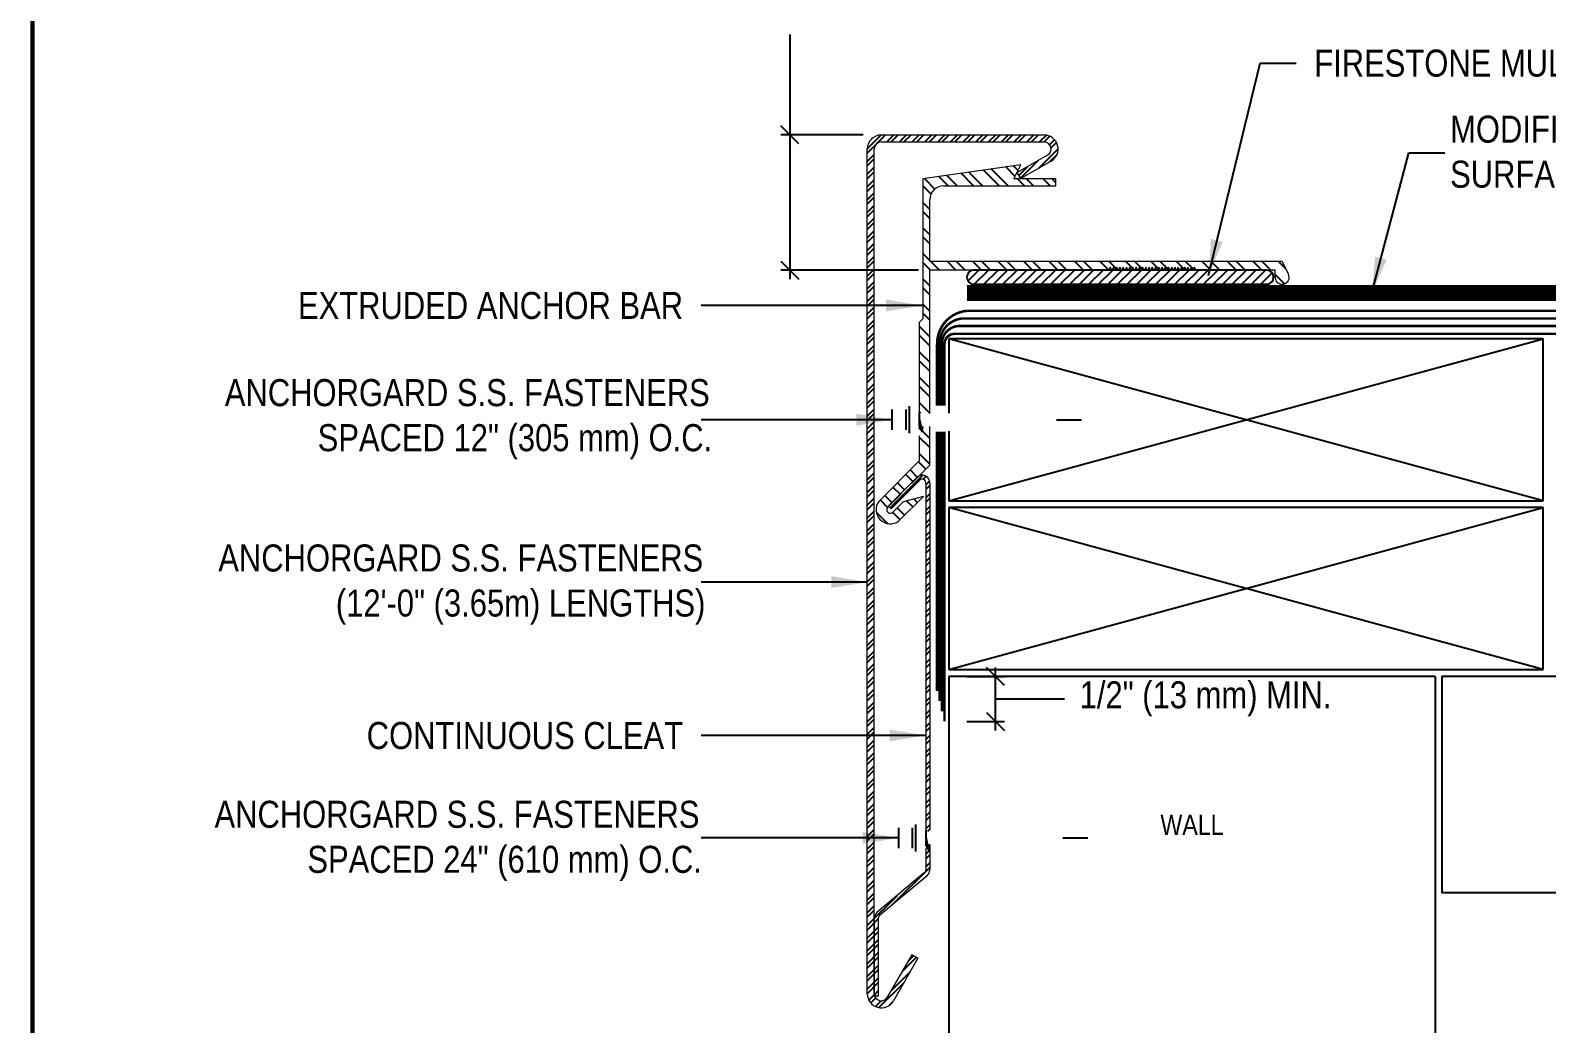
# Model space of a CAD drawing. Header units: inches. Extents: x -763.6 to -743.6, y -41.5 to -24.7.
# Drawn here: x -763.62 to -753.1, y -37.31 to -30.41 of the extents above; entities that cross this region are included whole.
import ezdxf
from ezdxf.enums import TextEntityAlignment as Align

# ---------------------------------------------------------------- set-up
doc = ezdxf.new("R2010")
doc.units = ezdxf.units.IN
doc.header["$MEASUREMENT"] = 0
doc.linetypes.add('HIDDEN2', pattern=[0.1875, 0.125, -0.0625])
doc.layers.get('0').update_dxf_attribs({"linetype": 'CONTINUOUS'})
doc.layers.get('DEFPOINTS').update_dxf_attribs({"linetype": 'CONTINUOUS'})
for name, color, linetype in [('FSBP-ACCESSORY-FIRESTONE', 7, 'CONTINUOUS'), ('FSBP-ANNO-LABEL', 7, 'CONTINUOUS'), ('FSBP-MEMBRANE', 7, 'CONTINUOUS'), ('FSBP-SEALANTS', 1, 'CONTINUOUS'), ('FSBP-SUBSTRATE-GENERIC', 9, 'CONTINUOUS'), ('FSBP-TTLB-BORDER', 7, 'CONTINUOUS'), ('FSBP-TTLB-TEXT', 7, 'CONTINUOUS'), ('FSBP-WALL-CURB', 9, 'CONTINUOUS'), ('FSBP-WOOD', 7, 'CONTINUOUS')]:
    doc.layers.add(name, color=color, linetype=linetype)
doc.styles.add('ARIAL', font='arial.ttf')
doc.styles.add('ARIAL_BOLD', font='')
doc.styles.add('ARIAL_NAR', font='ARIALN.TTF')
doc.styles.get('ARIAL_BOLD').set_extended_font_data('Arial Black')
doc.dimstyles.new('FSBP-DIM', dxfattribs={"dimtxt": 0.1875, "dimasz": 0.125, "dimexe": 0.0625, "dimexo": 0.125, "dimgap": 0.125, "dimtad": 0, "dimdec": 0, "dimzin": 1, "dimdsep": 46, "dimlunit": 4, "dimtxsty": 'ARIAL_NAR', "dimblk": 'OBLIQUE', "dimcen": 0.09375, "dimdle": 0.0625, "dimclrd": 256, "dimclre": 256, "dimclrt": 256, "dimadec": 0, "dimazin": 0, "dimtfac": 1, "dimtdec": 0, "dimtmove": 1, "dimatfit": 3, "dimfxl": 0, "dimtolj": 1, "dimtzin": 0, "dimlwd": -1, "dimlwe": -1, "dimarcsym": 0})
doc.dimstyles.new('FSBP-LEADER', dxfattribs={"dimtxt": 0.1875, "dimasz": 0.25, "dimexe": 0.0625, "dimexo": 0.125, "dimgap": 0.125, "dimtad": 0, "dimtih": 1, "dimtoh": 1, "dimdec": 4, "dimzin": 0, "dimdsep": 46, "dimlunit": 4, "dimtxsty": 'ARIAL_NAR', "dimcen": 0.09375, "dimclrd": 256, "dimclre": 256, "dimclrt": 256, "dimadec": 0, "dimazin": 0, "dimtfac": 1, "dimtdec": 4, "dimtofl": 0, "dimtmove": 0, "dimatfit": 3, "dimfxl": 0, "dimtolj": 1, "dimtzin": 0, "dimlwd": -1, "dimlwe": -1, "dimarcsym": 0})

# ---------------------------------------------------------------- blocks, each defined once
blk = doc.blocks.new('FSBP_AG_FASTENER')
at = {"layer": 'FSBP-ACCESSORY-FIRESTONE'}
for points in [[(-0.25, -0.09375), (-0.25, 0.09375)], [(-0.125, 0.09375), (-0.125, -0.09375)], [(-0.09375, 0.125), (-0.09375, -0.125)], [(0.004680429791221741, 0.06249999999999289), (0, 0.07107394473515427)], [(0, 0.06249999999999289), (-2.842170943040401e-14, -0.0625), (0.02558858882824211, -0.109375), (0.03125, -0.0625)], [(2.842170943040401e-14, 0.01100984546043549), (0.02558858882824211, -0.109375)], [(1.267965214895611, 2.131628207280301e-14), (1.5, 0)]]:
    blk.add_lwpolyline(points, dxfattribs=at)
blk = doc.blocks.new('_OBLIQUE')
at = {"color": 0, "linetype": 'ByBlock'}
blk.add_line((-0.5, -0.5), (0.5, 0.5), dxfattribs=at)
blk = doc.blocks.new('*D8')
at = {"layer": 'DEFPOINTS', "color": 0, "transparency": 16777216}
for p in [(-757.7169950929548, -31.14057250500115), (-758.3518213811559, -32.07807248611296), (-757.3342812230471, -32.07807248611296)]:
    blk.add_point(p, dxfattribs=at)
at = {"layer": 'FSBP-ANNO-LABEL', "transparency": 16777216}
for p, q in [((-758.3518213811559, -30.44309341501029), (-758.3518213811559, -31.14057250500115)), ((-757.8419950929548, -31.14057250500115), (-758.4143213811559, -31.14057250500115)), ((-758.3518213811559, -31.07807250500115), (-758.3518213811559, -32.14057248611296)), ((-757.4592812230471, -32.07807248611296), (-758.4143213811559, -32.07807248611296))]:
    blk.add_line(p, q, dxfattribs=at)
at = {"layer": 'FSBP-ANNO-LABEL', "transparency": 16777216, "xscale": 0.125, "yscale": 0.125, "zscale": 0.125}
for p, rotation in [((-758.3518213811559, -31.14057250500115), 90), ((-758.3518213811559, -32.07807248611296), 270)]:
    blk.add_blockref('_OBLIQUE', p, dxfattribs=dict(at, rotation=rotation))
at = {"layer": 'FSBP-ANNO-LABEL', "transparency": 16777216, "insert": (-758.3518213811559, -30.31809341501041), "char_height": 0.1875, "attachment_point": 4, "rotation": 90, "style": 'ARIAL_NAR'}
blk.add_mtext('\\A1;1 1/4" (32 mm)', dxfattribs=at)
blk = doc.blocks.new('TTLB-ASPHALT_1')
at = {"layer": 'FSBP-TTLB-BORDER', "const_width": 0.03125}
blk.add_lwpolyline([(20, 0), (20, 13), (0, 13), (0, 0)], dxfattribs=at)
at = {"layer": 'FSBP-TTLB-TEXT'}
for tag, height, style, p in [('DETAIL_DESCP_LINE_1', 0.21875, 'ARIAL_BOLD', (9.832748116198076, -0.375)), ('ISSUE_REV_DATE', 0.21875, 'ARIAL', (15.84069633627263, -0.7282559425942452)), ('DETAIL_NUMBER', 0.4375, 'ARIAL', (18.42055248367797, -0.8931630692489421))]:
    blk.add_attdef(tag, text='', height=height, dxfattribs=dict(at, style=style)).set_placement(p, align=Align.MIDDLE_CENTER)
at = {"layer": 'FSBP-TTLB-TEXT', "style": 'ARIAL'}
blk.add_attdef('ACCPT_SYSTEMS', text='', height=0.21875, dxfattribs=at).set_placement((11.49438170418193, -1.125), align=Align.MIDDLE_LEFT)
blk = doc.blocks.new('*D9')
at = {"layer": 'DEFPOINTS', "color": 0, "transparency": 16777216}
for p in [(-757.2483842132434, -34.89852351135345), (-756.9241623514367, -34.89852351135345), (-757.2483842132433, -35.2110235113534)]:
    blk.add_point(p, dxfattribs=at)
at = {"layer": 'FSBP-ANNO-LABEL', "transparency": 16777216}
for p, q in [((-757.1233842132434, -34.89852351135345), (-756.8616623514367, -34.89852351135345)), ((-756.9241623514367, -35.2735235113534), (-756.9241623514367, -34.83602351135345)), ((-756.9241623514367, -35.05477351135342), (-756.6947831841528, -35.05477351135331)), ((-756.6947831841528, -35.05477351135331), (-756.4447831841528, -35.05477351135331)), ((-757.1233842132433, -35.2110235113534), (-756.8616623514367, -35.2110235113534))]:
    blk.add_line(p, q, dxfattribs=at)
at = {"layer": 'FSBP-ANNO-LABEL', "transparency": 16777216, "xscale": 0.125, "yscale": 0.125, "zscale": 0.125}
for p, rotation in [((-756.9241623514367, -34.89852351135345), 90), ((-756.9241623514367, -35.2110235113534), 270)]:
    blk.add_blockref('_OBLIQUE', p, dxfattribs=dict(at, rotation=rotation))
at = {"layer": 'FSBP-ANNO-LABEL', "transparency": 16777216, "insert": (-755.4668884024338, -35.05477351135343), "char_height": 0.1875, "attachment_point": 5, "style": 'ARIAL_NAR'}
blk.add_mtext('\\A1;1/2" (13 mm) MIN.', dxfattribs=at)

msp = doc.modelspace()

# ---------------------------------------------------------------- hatches: boundary and pattern name
at = {"layer": 'FSBP-ACCESSORY-FIRESTONE'}
h = msp.add_hatch(dxfattribs=at)
h.set_pattern_fill('STEEL', color=256, scale=0.5, style=0)
h.set_pattern_definition([(45, (0.09375, 0), (-0.04419417382415922, 0.04419417382415922), []), (45, (0.09375, 0.03125), (-0.04419417382415922, 0.04419417382415922), [])])
h.paths.add_polyline_path([(-757.7656172327206, -31.2378167845328, -0.4142135623731594), (-757.7169950929548, -31.18919464476697), (-756.5873046911514, -31.18919464476697, -0.7673269879808041), (-756.5629936212686, -31.2799247927564), (-756.7730333806718, -31.40119130438829), (-756.7487223107887, -31.44329931261191), (-756.5386825513856, -31.3220328009799, 0.7673269879792846), (-756.5873046911514, -31.14057250500115), (-757.7169950929548, -31.14057250500115, 0.41421356237317), (-757.8142393724864, -31.2378167845328), (-757.8142393724864, -37.10164684028994, 0.7673269879772819), (-757.6327790765077, -37.15026898005577), (-757.4626097108121, -36.85552699277946), (-757.5047177190357, -36.83121592289653), (-757.6748870847313, -37.1259579101728, -0.6412803820222696), (-757.7628805130328, -37.11772915043751), (-757.7656172327206, -37.11772915043751), (-757.7656172327206, -36.57810834386855)])
h.paths.add_polyline_path([(-757.3800423684061, -33.55402226189754, 0.5428507241560901), (-757.4536237021176, -33.50622101964854), (-757.6660580885347, -33.71865540606574), (-757.6487160341208, -33.73599746047988), (-757.4495503131662, -33.53683173952548, -0.6681786379255578), (-757.4080487209111, -33.55402226189746), (-757.4080487209112, -35.96637857615845), (-757.4045383985678, -35.97280903470983), (-757.3811008985675, -35.97280903470983), (-757.3800423684061, -35.96404468253442)], flags=17)
h.paths.add_polyline_path([(-757.7376108802156, -36.57810834386855, -0.2216946626425423), (-757.7289266648316, -36.55948498387851), (-757.3987307999122, -36.28241775540845, 0.221694662642605), (-757.3800423684061, -36.24234028470981), (-757.3800423684062, -36.06655903470981), (-757.3846112209112, -36.06655903470981), (-757.3888572792898, -36.10171528470995), (-757.4080487209111, -36.06655903470973), (-757.4080487209111, -36.24234028470981, -0.2216946626421728), (-757.416732936295, -36.26096364469982), (-757.7469288012144, -36.53803087316986, 0.221694662642797), (-757.7656172327206, -36.57810834386848), (-757.7656172327206, -37.10164684028994, 0.08447757721169062), (-757.7628805130328, -37.11772915043751), (-757.7376108802156, -37.1177291504375)], flags=17)
h = msp.add_hatch(dxfattribs=at)
h.set_pattern_fill('STEEL', color=256, angle=90, style=0)
h.set_pattern_definition([(135, (0.09375, 0), (-0.08838834764831845, -0.08838834764831843), []), (135, (0.03125, 3.826894855694929e-18), (-0.08838834764831845, -0.08838834764831843), [])])
h.paths.add_polyline_path([(-757.3800423684062, -32.07807250500115), (-756.1376494531099, -32.07807250500115), (-756.1279250251569, -32.05862364909476), (-756.1182005972036, -32.07807250500115), (-756.1152084655257, -32.07807250500115), (-756.1054840375725, -32.05862364909474), (-756.0957596096196, -32.07807250500115), (-756.0927674779416, -32.07807250500115), (-756.0830430499882, -32.05862364909476), (-756.0733186220352, -32.07807250500115), (-756.0703264903573, -32.07807250500114), (-756.0606020624041, -32.05862364909473), (-756.050877634451, -32.07807250500115), (-756.047885502773, -32.07807250500115), (-756.0381610748199, -32.05862364909488), (-756.0284366468669, -32.07807250500115), (-756.0254445151888, -32.07807250500115), (-756.0157200872358, -32.05862364909459), (-756.0059956592826, -32.07807250500114), (-756.0030035276047, -32.07807250500114), (-755.9932790996514, -32.05862364909475), (-755.9835546716982, -32.07807250500114), (-755.9805625400203, -32.07807250500114), (-755.9708381120671, -32.05862364909472), (-755.9611136841144, -32.07807250500115), (-755.9581215524363, -32.07807250500115), (-755.9483971244829, -32.05862364909477), (-755.9386726965298, -32.07807250500115), (-755.9356805648519, -32.07807250500115), (-755.9259561368988, -32.05862364909476), (-755.9162317089456, -32.07807250500115), (-755.9132395772677, -32.07807250500115), (-755.9035151493144, -32.05862364909488), (-755.8937907213616, -32.07807250500115), (-755.8907985896836, -32.07807250500115), (-755.8810741617303, -32.05862364909475), (-755.8713497337773, -32.07807250500114), (-755.8683576020992, -32.07807250500114), (-755.8586331741461, -32.05862364909487), (-755.848908746193, -32.07807250500115), (-755.8459166145151, -32.07807250500115), (-755.836192186562, -32.05862364909476), (-755.8264677586088, -32.07807250500115), (-755.823475626931, -32.07807250500115), (-755.8137511989777, -32.05862364909476), (-755.8040267710246, -32.07807250500115), (-755.8010346393465, -32.07807250500115), (-755.7913102113935, -32.05862364909474), (-755.7815857834403, -32.07807250500115), (-755.7785936517623, -32.07807250500115), (-755.7688692238094, -32.05862364909474), (-755.7591447958561, -32.07807250500115), (-755.7561526641783, -32.07807250500115), (-755.746428236225, -32.05862364909475), (-755.7367038082721, -32.07807250500114), (-755.7337116765939, -32.07807250500114), (-755.7239872486408, -32.05862364909473), (-755.7142628206876, -32.07807250500115), (-755.7112706890097, -32.07807250500115), (-755.7015462610566, -32.05862364909474), (-755.6918218331034, -32.07807250500115), (-755.6888297014254, -32.07807250500115), (-755.6791052734723, -32.05862364909474), (-755.6693808455191, -32.07807250500115), (-755.6663887138412, -32.07807250500115), (-755.656664285888, -32.05862364909474), (-755.646939857935, -32.07807250500115), (-755.6439477262569, -32.07807250500115), (-755.6342232983038, -32.05862364909473), (-755.6244988703509, -32.07807250500115), (-755.6215067386728, -32.07807250500115), (-755.6117823107198, -32.05862364909488), (-755.6020578827669, -32.07807250500115), (-755.5990657510889, -32.07807250500115), (-755.5893413231355, -32.05862364909477), (-755.5796168951823, -32.07807250500115), (-755.5766247635044, -32.07807250500115), (-755.5669003355513, -32.05862364909474), (-755.5571759075981, -32.07807250500115), (-755.5541837759203, -32.07807250500114), (-755.5444593479672, -32.05862364909474), (-755.5347349200139, -32.07807250500115), (-755.0440623149661, -32.07807250500115), (-754.9839433207467, -32.07807250500115), (-754.9839433207467, -32.12802637158585, 0.3470592736337736), (-754.9466229206132, -32.17531678453275, 0.1178337903919288), (-754.9240194413485, -32.17531678453275, 0.4847156611040995), (-754.8919529983356, -32.10604198600326), (-754.9376805203475, -32.01583616610093), (-757.3800423684062, -32.01583616610093), (-757.3800423684061, -31.59029519887052, -0.41421356237317), (-757.2827980888744, -31.49305091933887), (-756.5048438526213, -31.49305091933887), (-756.5048438526214, -31.44442877957304), (-756.7965766912163, -31.44442877957305), (-756.7479545514506, -31.34718450004145), (-757.4286645081718, -31.44442877957304), (-757.4286645081721, -32.41687157488939), (-757.4529755780547, -32.44118264477213), (-757.4529755780549, -33.06396805280191), (-757.4494652557113, -33.07039851135335), (-757.4260277557112, -33.07039851135335), (-757.4217816973327, -33.03524226135349), (-757.4025902557111, -33.07039851135332), (-757.380042368406, -33.07039851135333)])
h.paths.add_polyline_path([(-757.3800423684061, -33.16414851135334), (-757.3826630780549, -33.16414851135334), (-757.3869091364336, -33.19930476135333), (-757.4061005780547, -33.16414851135335), (-757.4295380780547, -33.16414851135332), (-757.4337841364337, -33.19930476135323), (-757.4529755780547, -33.1641485113534), (-757.4529755780547, -33.33992976135333), (-757.4529755780547, -33.4024297613533), (-757.7340872402625, -33.68354142356098, 0.8512213811520926), (-757.5965630612856, -33.82106560253762), (-757.4246578375646, -33.64916037881662), (-757.5655539791522, -33.68691338617178), (-757.6369678074701, -33.75832721448954, -1.027487159384543), (-757.6722812487304, -33.72487856626143), (-757.6660580885347, -33.71865540606577), (-757.6685195158932, -33.71619397870715), (-757.4693537949388, -33.51702825775281, -0.09196885502175577), (-757.4536237021177, -33.50622101964862), (-757.3800423684062, -33.43263968593704)])
at = {"layer": 'FSBP-SEALANTS', "ltscale": 1.75}
h = msp.add_hatch(dxfattribs=at)
h.set_pattern_fill('ANSI31', color=256, scale=0.375, style=0)
h.set_pattern_definition([(45, (0, 0), (-0.03314563036811941, 0.03314563036811942), [])])
h.paths.add_polyline_path([(-755.044062314966, -32.07807250500115), (-757.0739530931138, -32.07807250500115, 1), (-757.0739530931138, -32.17664851135167), (-755.0440623149661, -32.17664851135167, 1)])

# ---------------------------------------------------------------- linework, layer by layer
at = {"layer": 'FSBP-ACCESSORY-FIRESTONE', "color": 7, "linetype": 'Continuous', "lineweight": 0}
for p, q in [((-757.7169950929548, -31.14057250500115), (-756.5873046911514, -31.14057250500115)), ((-757.7169950929548, -31.18919464476697), (-756.5873046911514, -31.18919464476697)), ((-756.7479545514504, -31.34718450004145), (-757.4286645081719, -31.44442877957304)), ((-756.7965766912163, -31.44442877957304), (-756.7479545514504, -31.34718450004145)), ((-756.5629936212684, -31.27992479275632), (-756.7730333806718, -31.40119130438835)), ((-756.5386825513856, -31.3220328009799), (-756.7487223107888, -31.44329931261193)), ((-757.4286645081719, -31.44442877957304), (-757.4286645081719, -32.41687157488933)), ((-756.5048438526214, -31.44442877957304), (-756.7965766912163, -31.44442877957304)), ((-756.7487223107888, -31.44329931261193), (-756.7730333806718, -31.40119130438835)), ((-756.5048438526214, -31.49305091933887), (-756.5048438526214, -31.44442877957304)), ((-757.2827980888744, -31.49305091933887), (-756.5048438526214, -31.49305091933887)), ((-757.3800423684061, -32.01583616610093), (-757.3800423684061, -31.59029519887052)), ((-757.3800423684061, -32.01583616610093), (-754.9376805203474, -32.01583616610093)), ((-756.1376494531099, -32.07807250500115), (-757.3800423684061, -32.07807250500115)), ((-757.3800423684061, -33.07039851135333), (-757.3800423684061, -32.07807250500115)), ((-756.1279250251567, -32.05862364909483), (-756.1376494531099, -32.07807250500115)), ((-756.1182005972036, -32.07807250500115), (-756.1279250251567, -32.05862364909483)), ((-756.1054840375725, -32.05862364909483), (-756.1152084655257, -32.07807250500115)), ((-756.0957596096194, -32.07807250500115), (-756.1054840375725, -32.05862364909483)), ((-756.0830430499883, -32.05862364909483), (-756.0927674779415, -32.07807250500115)), ((-756.0733186220351, -32.07807250500115), (-756.0830430499883, -32.05862364909483)), ((-756.0606020624042, -32.05862364909483), (-756.0703264903574, -32.07807250500115)), ((-756.050877634451, -32.07807250500115), (-756.0606020624042, -32.05862364909483)), ((-756.0381610748199, -32.05862364909483), (-756.047885502773, -32.07807250500115)), ((-756.0284366468668, -32.07807250500115), (-756.0381610748199, -32.05862364909483)), ((-756.0157200872358, -32.05862364909483), (-756.0254445151888, -32.07807250500115)), ((-756.0059956592826, -32.07807250500115), (-756.0157200872358, -32.05862364909483)), ((-755.9932790996514, -32.05862364909483), (-756.0030035276046, -32.07807250500115)), ((-755.9835546716982, -32.07807250500115), (-755.9932790996514, -32.05862364909483)), ((-755.9708381120672, -32.05862364909483), (-755.9805625400204, -32.07807250500115)), ((-755.9611136841141, -32.07807250500115), (-755.9708381120672, -32.05862364909483)), ((-755.948397124483, -32.05862364909483), (-755.9581215524362, -32.07807250500115)), ((-755.9386726965298, -32.07807250500115), (-755.948397124483, -32.05862364909483)), ((-755.9259561368989, -32.05862364909483), (-755.9356805648519, -32.07807250500115)), ((-755.9162317089456, -32.07807250500115), (-755.9259561368989, -32.05862364909483)), ((-755.9035151493146, -32.05862364909483), (-755.9132395772677, -32.07807250500115)), ((-755.8937907213615, -32.07807250500115), (-755.9035151493146, -32.05862364909483)), ((-755.8810741617303, -32.05862364909483), (-755.8907985896835, -32.07807250500115)), ((-755.8713497337773, -32.07807250500115), (-755.8810741617303, -32.05862364909483)), ((-755.8586331741461, -32.05862364909483), (-755.8683576020993, -32.07807250500115)), ((-755.8489087461929, -32.07807250500115), (-755.8586331741461, -32.05862364909483)), ((-755.8361921865619, -32.05862364909483), (-755.8459166145151, -32.07807250500115)), ((-755.8264677586087, -32.07807250500115), (-755.8361921865619, -32.05862364909483)), ((-755.8137511989777, -32.05862364909483), (-755.8234756269309, -32.07807250500115)), ((-755.8040267710245, -32.07807250500115), (-755.8137511989777, -32.05862364909483)), ((-755.7913102113936, -32.05862364909483), (-755.8010346393465, -32.07807250500115)), ((-755.7815857834403, -32.07807250500115), (-755.7913102113936, -32.05862364909483)), ((-755.7688692238092, -32.05862364909483), (-755.7785936517624, -32.07807250500115)), ((-755.7591447958561, -32.07807250500115), (-755.7688692238092, -32.05862364909483)), ((-755.746428236225, -32.05862364909483), (-755.7561526641782, -32.07807250500115)), ((-755.736703808272, -32.07807250500115), (-755.746428236225, -32.05862364909483)), ((-755.7239872486408, -32.05862364909483), (-755.733711676594, -32.07807250500115)), ((-755.7142628206876, -32.07807250500115), (-755.7239872486408, -32.05862364909483)), ((-755.7015462610566, -32.05862364909483), (-755.7112706890098, -32.07807250500115)), ((-755.6918218331034, -32.07807250500115), (-755.7015462610566, -32.05862364909483)), ((-755.6791052734724, -32.05862364909483), (-755.6888297014256, -32.07807250500115)), ((-755.6693808455192, -32.07807250500115), (-755.6791052734724, -32.05862364909483)), ((-755.6566642858882, -32.05862364909483), (-755.6663887138412, -32.07807250500115)), ((-755.646939857935, -32.07807250500115), (-755.6566642858882, -32.05862364909483)), ((-755.6342232983039, -32.05862364909483), (-755.643947726257, -32.07807250500115)), ((-755.6244988703507, -32.07807250500115), (-755.6342232983039, -32.05862364909483)), ((-755.6117823107197, -32.05862364909483), (-755.6215067386729, -32.07807250500115)), ((-755.6020578827666, -32.07807250500115), (-755.6117823107197, -32.05862364909483)), ((-755.5893413231355, -32.05862364909483), (-755.5990657510887, -32.07807250500115)), ((-755.5796168951823, -32.07807250500115), (-755.5893413231355, -32.05862364909483)), ((-755.5669003355513, -32.05862364909483), (-755.5766247635044, -32.07807250500115)), ((-755.5571759075981, -32.07807250500115), (-755.5669003355513, -32.05862364909483)), ((-755.5444593479671, -32.05862364909483), (-755.5541837759203, -32.07807250500115)), ((-755.5347349200139, -32.07807250500115), (-755.5444593479671, -32.05862364909483)), ((-754.9839433207467, -32.07807250500115), (-755.5347349200139, -32.07807250500115)), ((-754.9839433207467, -32.12802637158585), (-754.9839433207467, -32.07807250500115)), ((-754.9376805203474, -32.01583616610093), (-754.8919529983356, -32.10604198600326)), ((-757.4286645081719, -32.41687157488933), (-757.4529755780547, -32.44118264477218)), ((-757.4529755780547, -32.44118264477218), (-757.4529755780547, -33.13115137158751)), ((-757.4529755780547, -33.22839565111916), (-757.4529755780547, -33.40242976135333)), ((-757.3800423684061, -33.43263968593702), (-757.3800423684061, -33.16414851135336)), ((-757.4529755780547, -33.40242976135333), (-757.7340872402625, -33.68354142356098)), ((-757.4536237021176, -33.50622101964852), (-757.3800423684061, -33.43263968593702)), ((-757.6685195158933, -33.71619397870721), (-757.4693537949388, -33.51702825775281)), ((-757.6487160341206, -33.73599746047988), (-757.4495503131662, -33.53683173952548)), ((-757.4080487209111, -33.55402226189754), (-757.4080487209111, -35.99215475614913)), ((-757.3800423684061, -33.55402226189754), (-757.3800423684061, -35.96404468253296)), ((-757.5965630612857, -33.8210656025377), (-757.4246578375647, -33.64916037881663)), ((-757.4246578375647, -33.64916037881663), (-757.5655539791524, -33.68691338617178)), ((-757.6722812487318, -33.72487856626275), (-757.6660580885347, -33.71865540606574)), ((-757.6685195158933, -33.71619397870721), (-757.6487160341206, -33.73599746047988)), ((-757.5655539791524, -33.68691338617178), (-757.6369678074701, -33.75832721448954)), ((-757.3800423684061, -36.06655903470981), (-757.3800423684061, -36.24234028470981)), ((-757.4080487209111, -36.08939903568078), (-757.4080487209111, -36.24234028470981)), ((-757.416732936295, -36.26096364469986), (-757.7469288012144, -36.53803087316986)), ((-757.3987307999122, -36.28241775540845), (-757.7289266648316, -36.55948498387851)), ((-757.7656172327206, -36.57810834386855), (-757.7656172327206, -37.11772915043751)), ((-757.7376108802156, -36.57810834386855), (-757.7376108802156, -37.11772915043751)), ((-757.5047177190357, -36.83121592289653), (-757.6748870847313, -37.1259579101728)), ((-757.4626097108122, -36.85552699277945), (-757.6327790765077, -37.15026898005577)), ((-757.4626097108122, -36.85552699277945), (-757.5047177190357, -36.83121592289653)), ((-757.7376108802156, -37.11772915043751), (-757.7656172327206, -37.11772915043751))]:
    msp.add_line(p, q, dxfattribs=at)
at = {"layer": 'FSBP-ACCESSORY-FIRESTONE', "linetype": 'Continuous', "lineweight": 20}
for p, q in [((-757.8142393724864, -37.10164684028994), (-757.8142393724864, -31.2378167845328)), ((-757.7656172327206, -37.10164684028994), (-757.7656172327206, -31.2378167845328))]:
    msp.add_line(p, q, dxfattribs=at)
at = {"layer": 'FSBP-ACCESSORY-FIRESTONE', "color": 7, "linetype": 'HIDDEN2', "lineweight": 0}
msp.add_line((-757.6660580885347, -33.71865540606574), (-757.4536237021176, -33.50622101964852), dxfattribs=at)
at = {"layer": 'FSBP-ACCESSORY-FIRESTONE', "color": 7, "linetype": 'Continuous', "lineweight": 0}
for centre, radius, start, end in [((-757.7169950929548, -31.2378167845328), 0.09724427953162726, 90, 180), ((-756.5873046911514, -31.2378167845328), 0.0972442795316277, 300.0000000000001, 90), ((-757.7169950929548, -31.2378167845328), 0.04862213976581385, 90, 180), ((-756.5873046911514, -31.2378167845328), 0.04862213976581342, 299.9999999999997, 90), ((-757.2827980888744, -31.59029519887052), 0.0972442795316277, 90, 180), ((-754.9353211809808, -32.12802637158585), 0.04862213976580751, 180, 256.5592211014809), ((-754.9353211809808, -32.12802637158585), 0.04862213976580751, 283.4407788985225, 26.88155779711084), ((-757.4323597907941, -33.55402226189754), 0.0523174223880157, 0, 135), ((-757.4323597907941, -33.55402226189754), 0.02431106988290675, 0, 134.9999999999994), ((-757.6542007807504, -33.74117914302575), 0.09850864489198341, 144.1897218368597, 305.8102781631399), ((-757.6550780832991, -33.74208173169545), 0.02432894987070373, 134.9999999999994, 318.1069035077153), ((-757.4323597907941, -36.24234028470981), 0.02431106988290671, 310.0000000000001, 0), ((-757.4323597907941, -36.24234028470981), 0.05231742238801526, 309.9999999999995, 0), ((-757.7132998103326, -36.57810834386855), 0.05231742238801566, 130.0000000000001, 180), ((-757.7132998103326, -36.57810834386855), 0.02431106988290686, 130.0000000000031, 180), ((-757.7169950929548, -37.10164684028994), 0.09724427953162793, 180, 329.9999999999994), ((-757.7169950929548, -37.10164684028994), 0.04862213976581445, 180, 329.9999999999994)]:
    msp.add_arc(centre, radius, start, end, dxfattribs=at)
at = {"layer": 'FSBP-ACCESSORY-FIRESTONE', "color": 7, "linetype": 'HIDDEN2', "lineweight": 0}
msp.add_arc((-754.9353211809808, -32.12802637158585), 0.04862213976580751, 256.5592211014809, 283.4407788985225, dxfattribs=at)
at = {"layer": 'FSBP-MEMBRANE'}
for points, const_width in [([(-757.1232410962895, -32.23725741521893), (-751.286778382182, -32.23725741521893)], 0.1125), ([(-757.329591109478, -35.0000860113534), (-757.329591109478, -33.19930476135335)], 0.017578125), ([(-757.3126282188529, -35.0703985113534), (-757.3126282188529, -33.19930476135335)], 0.017578125), ([(-757.2959436485403, -35.1407110113534), (-757.2959436485403, -33.19930476135335)], 0.017578125), ([(-757.2781604454154, -33.19930476135335), (-757.2781604454154, -35.2110235113534)], 0.017578125)]:
    msp.add_lwpolyline(points, dxfattribs=dict(at, const_width=const_width))
at = {"layer": 'FSBP-MEMBRANE', "const_width": 0.017578125}
for points in [[(-757.329591109478, -33.01961726135347), (-757.329591109478, -32.5910723394782, -0.3885498466318087), (-757.1232410962895, -32.36097468322821), (-747.259183389623, -32.36097468322821)], [(-747.259183389623, -32.41460261291569), (-757.1601693766592, -32.41460261291569, 0.381036128300534), (-757.3126282188529, -32.5910723394782), (-757.3126282188529, -33.01961726135347)], [(-757.2959436485403, -33.01961726135347), (-757.2959436485403, -32.5910723394782, -0.3860959250203774), (-757.1890091410617, -32.46713190979069), (-747.259183389623, -32.46713190979069)], [(-757.2781604454152, -33.01961726135347), (-757.2781604454148, -32.5910723394782, -0.4142135623729821), (-757.2078479454148, -32.52075983947823), (-747.259183389623, -32.52075983947823)]]:
    msp.add_lwpolyline(points, format="xyb", dxfattribs=at)
at = {"layer": 'FSBP-SEALANTS'}
msp.add_lwpolyline([(-755.0440623149661, -32.07807250500115), (-757.0739530931138, -32.07807250500115, 0.9999999999999999), (-757.0739530931138, -32.17664851135167), (-755.0440623149661, -32.17664851135167, 0.9999999999999999)], format="xyb", close=True, dxfattribs=at)
at = {"layer": 'FSBP-SUBSTRATE-GENERIC'}
msp.add_lwpolyline([(-747.2591833896228, -34.89852351135342), (-753.8265092132434, -34.89852351135342), (-753.8265092132434, -36.39852351135342), (-747.2591833896228, -36.39852351135342)], dxfattribs=at)
at = {"layer": 'FSBP-WALL-CURB', "linetype": 'Continuous', "ltscale": 1.75}
for p, q in [((-753.8733842132434, -34.89852351135345), (-757.2483842132434, -34.89852351135345)), ((-757.2483842132434, -34.89852351135345), (-757.2483842132434, -38.0993450468827)), ((-753.8733842132434, -34.89852351135345), (-753.8733842132434, -38.0993450468827))]:
    msp.add_line(p, q, dxfattribs=at)
at = {"layer": 'FSBP-WOOD', "ltscale": 1.75}
for p, q in [((-753.1233842132434, -32.55477351135328), (-757.2483842132434, -32.55477351135333)), ((-757.2483842132434, -32.55477351135339), (-757.2483842132434, -33.07039851135336)), ((-757.2483842132434, -33.67977351135339), (-753.1233842132434, -32.55477351135328)), ((-753.1233842132434, -33.67977351135339), (-757.2483842132434, -32.55477351135328)), ((-753.1233842132434, -33.67977351135339), (-753.1233842132434, -32.55477351135328)), ((-757.2483842132434, -33.19545769103917), (-757.2483842132434, -33.67977351135339)), ((-757.2483842132434, -33.67977351135339), (-753.1233842132434, -33.67977351135339)), ((-753.1233842132434, -33.72664851135339), (-757.2483842132434, -33.72664851135345)), ((-757.2483842132434, -33.72664851135345), (-757.2483842132434, -33.72664851135345)), ((-757.2483842132434, -34.85164851135345), (-753.1233842132434, -33.72664851135339)), ((-753.1233842132434, -34.85164851135345), (-757.2483842132434, -33.72664851135345)), ((-757.2483842132434, -33.72664851135345), (-757.2483842132434, -34.85164851135345)), ((-753.1233842132434, -34.85164851135345), (-753.1233842132434, -33.72664851135339)), ((-757.2483842132434, -34.85164851135345), (-753.1233842132434, -34.85164851135345))]:
    msp.add_line(p, q, dxfattribs=at)

# ---------------------------------------------------------------- block references
msp.add_blockref('TTLB-ASPHALT_1', (-763.6057236728427, -38.82631991502188))
at = {"layer": 'FSBP-ACCESSORY-FIRESTONE', "xscale": 0.75, "yscale": 0.75, "zscale": 0.75}
for p in [(-757.4529755780547, -33.11727351135333), (-757.4080487209111, -36.01968403470981)]:
    msp.add_blockref('FSBP_AG_FASTENER', p, dxfattribs=at)

# ---------------------------------------------------------------- texts
at = {"layer": 'FSBP-ANNO-LABEL', "style": 'ARIAL_NAR'}
msp.add_text('FIRESTONE MULIT-PURPOSE MB FLASHING CEMENT', height=0.1875, dxfattribs=at).set_placement((-754.7127751839987, -30.6418641963122), align=Align.MIDDLE_LEFT)
for s, p in [('EXTRUDED ANCHOR BAR', (-759.0921913738295, -32.32386162854935)), ('CONTINUOUS CLEAT', (-759.0921913738295, -35.3089647752743))]:
    msp.add_text(s, height=0.1875, dxfattribs=at).set_placement(p, align=Align.MIDDLE_RIGHT)
msp.add_text('WALL', height=0.140625, dxfattribs=at).set_placement((-755.5608842132434, -35.92894514975988), align=Align.MIDDLE_CENTER)
at = {"layer": 'FSBP-ANNO-LABEL', "char_height": 0.1875, "attachment_point": 1, "style": 'ARIAL_NAR'}
for s, width, heights, insert in [('MODIFIED BITUMEN GRANULE \\PSURFACED CAP SHEET{\\H1.0222x; }', 3.185660936400382, [0], (-753.7700330180451, -31.00632603733378)), ('\\pi0.16173;ANCHORGARD S.S. FASTENERS\\P\\pi0.80583;SPACED 12" (305 mm) O.C.', 3.515630029819249, [0.5941694797675154], (-762.4334017697089, -32.83527714170587)), ('\\pi0.16173;ANCHORGARD S.S. FASTENERS\\P\\pi0.97747;(12\'-0" (3.65m) LENGTHS)', 3.515630029819249, [0.5941694797675154], (-762.4788480371635, -33.98298407592665)), ('\\pi0.11249;ANCHORGARD S.S. FASTENERS\\P\\pi0.75659;SPACED 24" (610 mm) O.C.', 3.466391002705564, [0.8468903717511509], (-762.4556327701265, -35.762143970434))]:
    msp.add_mtext_dynamic_manual_height_columns(s, width=width, gutter_width=5, heights=heights, dxfattribs=dict(at, insert=insert))

# ---------------------------------------------------------------- dimensions: what is measured, and where the dimension line sits
at = {"layer": 'FSBP-ANNO-LABEL'}
dim = msp.add_linear_dim(base=(-758.3518213811559, -32.07807248611296), p1=(-757.7169950929548, -31.14057250500115), p2=(-757.3342812230471, -32.07807248611296), angle=90, text='1 1/4" (32 mm)', dimstyle='FSBP-DIM', dxfattribs=at)
dim.commit()
dim.dimension.update_dxf_attribs({"geometry": '*D8', "text_midpoint": (-758.3251902621437, -29.62948495662023), "dimtype": 160})
dim = msp.add_linear_dim(base=(-756.9241623514367, -34.89852351135345), p1=(-757.2483842132433, -35.2110235113534), p2=(-757.2483842132434, -34.89852351135345), angle=90, text='1/2" (13 mm) MIN.', dimstyle='FSBP-DIM', override={"dimtoh": 1}, dxfattribs=at)
dim.commit()
dim.dimension.update_dxf_attribs({"geometry": '*D9', "text_midpoint": (-756.3197831841528, -35.05477351135343), "dimtype": 160})

# ---------------------------------------------------------------- leaders
for points in [[(-755.446989863419, -32.11509337352983), (-755.0877751839987, -30.6418641963122), (-754.8377751839987, -30.6418641963122)], [(-754.3134300471597, -32.23725741521893), (-754.0563198899309, -31.26471310010608), (-753.8063198899309, -31.26471310010608)], [(-757.4339951508805, -32.32386162854935), (-758.9671913738295, -32.32386162854935)], [(-757.6404755780547, -33.11727351135333), (-758.9671913738295, -33.11727351135333)], [(-757.8126804537366, -34.24436914331382), (-758.9671913738295, -34.24436914331382)], [(-757.4080487209111, -35.30896477527428), (-758.9671913738295, -35.30896477527428)], [(-757.5955487209111, -36.01968403470978), (-758.9671913738295, -36.01968403470978)]]:
    msp.add_leader(points, dimstyle='FSBP-LEADER', dxfattribs=at)

doc.saveas('drawing.dxf')
